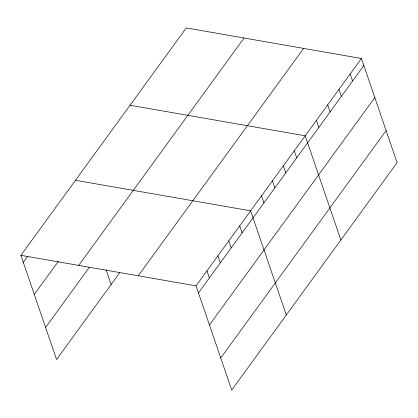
<?xml version="1.0" encoding="UTF-8"?>
<svg xmlns="http://www.w3.org/2000/svg" width="418" height="418" viewBox="0 0 418 418"><rect width="100%" height="100%" fill="white"/><g stroke="black" fill="none" stroke-linecap="round" stroke-linejoin="round"><path stroke-width="0.63" d="M119.804 272.578L56.571 359.522L20.9 255.33L186.276 27.938L361.429 58.478L397.1 162.67L231.724 390.062L196.047 285.865L361.429 58.478M23.314 262.373L27.452 256.678M34.286 294.429L58.374 261.313M78.699 265.404L244.075 38.017M45.599 327.461L89.259 267.431M138.248 275.791L303.63 48.399M198.461 292.913L363.838 65.522M209.439 324.969L374.815 97.582M220.746 358.001L386.122 130.615M130.05 105.252L305.197 135.793L340.874 239.984M75.475 180.289L250.622 210.829L286.299 315.02M20.9 255.33L196.047 285.865M350.18 73.939L352.593 80.982M338.935 89.405L341.349 96.448M327.691 104.866L330.1 111.909M316.442 120.327L318.856 127.37M294.282 150.799L296.696 157.842M283.367 165.805L285.781 172.848M272.452 180.816L274.866 187.86M261.537 195.823L263.951 202.866M239.707 225.835L242.121 232.878M228.792 240.846L231.206 247.89M217.877 255.853L220.291 262.896M206.962 270.859L209.376 277.902M106.083 269.688L111.146 284.486"/></g></svg>
